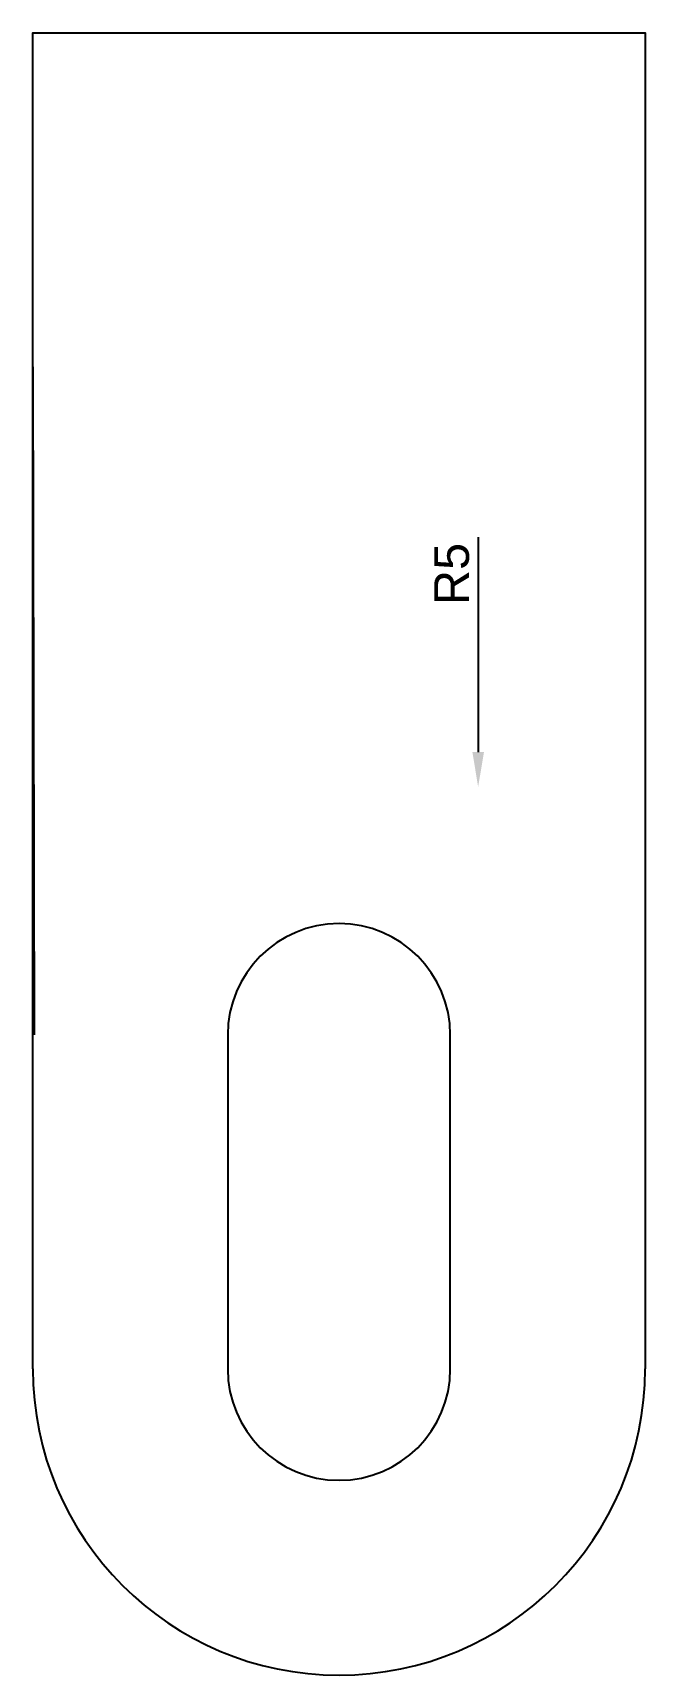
# Model space of a CAD drawing. Header units: millimetres. Extents: x 363 to 407, y 257 to 375.
import ezdxf

# ---------------------------------------------------------------- set-up
doc = ezdxf.new("R2010")
doc.units = ezdxf.units.MM
doc.layers.get('0').update_dxf_attribs({"color": 250})
doc.styles.get("Standard").update_dxf_attribs({"font": 'arial.ttf'})
doc.dimstyles.new('ISO-25', dxfattribs={"dimtxt": 2.5, "dimasz": 2.5, "dimexe": 1.25, "dimexo": 0.625, "dimtad": 1, "dimtxsty": 'Standard', "dimcen": 2.5, "dimadec": 0, "dimazin": 0, "dimtfac": 1, "dimtmove": 0, "dimatfit": 3, "dimfxl": 1, "dimarcsym": 0})

# ---------------------------------------------------------------- blocks, each defined once
blk = doc.blocks.new('*D3')
at = {"color": 0, "lineweight": -2, "transparency": 16777216}
blk.add_line((395.27, 338.34), (395.27, 322.89), dxfattribs=at)
at = {"color": 0, "transparency": 16777216}
blk.add_solid([(394.86, 322.89), (395.69, 322.89), (395.27, 320.39)], dxfattribs=at)
at = {"layer": 'Defpoints', "color": 0, "transparency": 16777216}
for p in [(395.27, 321.57, 21), (395.27, 320.39, 16.14)]:
    blk.add_point(p, dxfattribs=at)
at = {"color": 0, "transparency": 16777216, "insert": (393.38, 335.69), "char_height": 2.5, "attachment_point": 5, "rotation": 90}
blk.add_mtext('R5', dxfattribs=at)

msp = doc.modelspace()

# ---------------------------------------------------------------- linework, layer by layer
for p, q in [((363.272, 350.57), (363.368, 302.57)), ((377.272, 302.57), (377.272, 278.57)), ((393.272, 278.57), (393.272, 302.57))]:
    msp.add_line(p, q)
msp.add_lwpolyline([(363.272, 278.57), (363.272, 374.57), (407.272, 374.57), (407.272, 278.57)])
for centre, radius, start, end in [((385.272, 302.57), 8, 0, 180), ((385.272, 278.57), 22, 180, 0), ((385.272, 278.57), 8, 180, 0)]:
    msp.add_arc(centre, radius, start, end)

# ---------------------------------------------------------------- dimensions: what is measured, and where the dimension line sits
dim = msp.add_radius_dim(center=(395.272, 321.57, 21), mpoint=(395.272, 320.388, 16.142), dimstyle='ISO-25')
dim.commit()
dim.dimension.update_dxf_attribs({"geometry": '*D3', "text_midpoint": (395.272, 335.688), "dimtype": 164})

doc.saveas('drawing.dxf')
